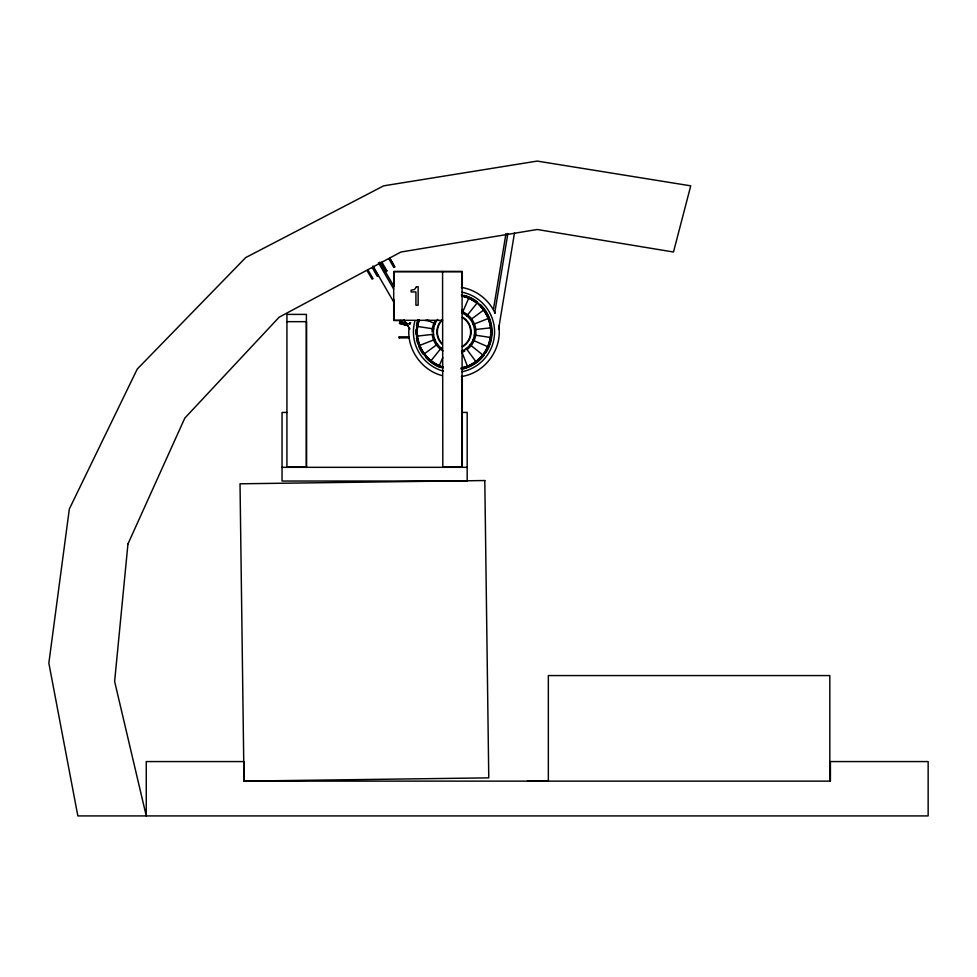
<?xml version="1.0" encoding="UTF-8"?>
<svg xmlns="http://www.w3.org/2000/svg" width="977" height="977" viewBox="0 0 977 977"><rect width="100%" height="100%" fill="white"/><g stroke="black" fill="none" stroke-linecap="round" stroke-linejoin="round"><path stroke-width="1.47" d="M409.07 327.539C406.481 348.887 421.49 370.381 442.288 375.632M493.544 308.756L505.976 233.515M494.741 312.872L507.869 233.466M498.624 328.907L514.476 233.014M400.301 321.555L400.594 320.456M409.729 324.132L410.047 322.947M410.145 322.972L409.827 324.156L400.301 321.58M419.218 319.76L417.423 326.44L433.776 328.931M488.427 345.467L490.564 337.48L474.224 335.001M462.768 311.834L468.789 298.07L475.958 302.198M442.813 357.594L439.198 365.862L432.042 361.722M483.762 353.918L487.889 346.762L472.746 340.13M466.737 315.962L477.069 303.053L482.907 308.891M441.262 347.959L430.93 360.879L425.569 355.518M477.069 360.879L482.907 355.03L469.998 344.698M437.549 344.124L424.226 353.918L420.098 346.762M471.647 318.917L483.762 310.002L487.889 317.171M368.195 270.116L367.132 270.727L372.042 279.178L373.043 278.604L368.036 270.092M372.237 267.759L373.299 267.148L378.209 275.709M372.286 267.845L373.348 267.234M380.945 262.96L382.007 262.337L386.916 270.898M382.056 262.422L380.993 263.033L385.903 271.484L386.904 270.91M378.197 275.722L377.207 276.283L372.347 267.698M393.78 267.417L394.769 266.843L389.896 258.368M409.79 323.35L410.731 322.801M409.925 328.907L404.099 319.992M468.789 365.862L475.958 361.722L466.151 348.41M434.96 339.446L419.56 345.467L417.606 338.152M473.027 324.486L488.427 318.453L490.564 326.44M461.425 368.024L467.507 366.399L461.474 350.999M461.352 376.499C484.763 373.275 502.361 349.375 498.82 326.062M433.678 334.268L417.24 336.1L417.24 327.832M475.811 329.493L490.747 327.832L490.747 336.1M404.368 320.517L394 320.517L394 299.78M425.093 320.517L429.538 320.517M287.006 321.665L306.473 321.665L306.473 466.933L287.116 466.933M399.227 336.845L409.094 336.845M399.227 337.92L409.094 337.822M286.933 412.428L282.048 412.428L282.048 481.038L467.177 481.038L467.177 412.428L462.292 412.428M442.63 466.933L462.097 466.933L462.097 271.459L393.707 271.459L393.707 320.322L442.581 320.322L442.581 271.459M442.813 467.128L442.63 319.943M282.048 467.324L467.177 467.324M461.352 287.421C475.994 289.68 489.135 299.768 495.119 313.336M461.742 295.982L467.507 297.533M406.53 324.095L399.788 322.3L399.483 323.411L407.58 325.597M399.764 322.386L406.566 324.217M399.508 323.338L407.678 325.524M440.493 366.399L443.131 367.108M426.986 320.175L435.241 323.802M389.762 258.343L394.696 266.892M388.919 258.832L393.768 267.429M381.054 262.886L385.988 271.435M379.87 262.092L393.523 285.724M378.429 262.691L393.584 288.936M372.945 266.025L394.219 302.882M829.827 781.124L829.827 675.571L548.341 675.571L548.341 781.124M546.973 781.124L527.433 781.124M462.292 288.313L462.292 271.655L394 271.655L394 286.456M462.292 309.526L462.292 312.567M462.292 376.206L462.292 467.324M409.094 336.711L409.094 337.944M408.997 336.711L408.997 337.944M399.227 336.76L399.227 337.895M306.399 466.933L306.399 314.399L286.933 314.399L286.933 467.324M461.339 295.054A37.639 37.639 0 0 1 460.997 368.94M443.07 367.975A37.639 37.639 0 0 1 418.474 319.54M480.403 304.543A38.066 38.066 0 0 1 489.685 345.211M489.172 346.53A38.066 38.066 0 0 1 485.838 352.819M484.201 355.139A38.066 38.066 0 0 1 468.569 367.132M467.25 367.657A38.066 38.066 0 0 1 461.767 369.233M439.43 367.132A38.066 38.066 0 0 1 430.82 362.162M429.721 361.282A38.066 38.066 0 0 1 425.606 357.326M422.956 354.004A38.066 38.066 0 0 1 418.828 346.53M417.838 343.867A38.066 38.066 0 0 1 416.458 338.335M415.982 334.11A38.066 38.066 0 0 1 415.982 329.823M416.458 325.597A38.066 38.066 0 0 1 417.838 320.053M464.539 295.384A38.066 38.066 0 0 1 477.167 301.759M462.39 311.712A21.921 21.921 0 0 1 467.336 349.351M464.954 350.951A21.921 21.921 0 0 1 462.39 352.208M443.033 350.951A21.921 21.921 0 0 1 432.261 334.83M432.078 331.96A21.921 21.921 0 0 1 435.009 321.006M461.889 312.921A20.615 20.615 0 0 1 461.889 351.012M441.445 348.313A20.615 20.615 0 0 1 437.635 319.418M462.548 317.159A17.098 17.098 0 0 1 462.548 346.774M441.909 344.051A17.098 17.098 0 0 1 441.909 319.87M462.316 317.537A16.658 16.658 0 0 1 462.316 346.383M442.227 343.733A16.658 16.658 0 0 1 442.227 320.187M461.913 292.16A40.582 40.582 0 0 1 461.913 371.761M443.497 371.162A40.582 40.582 0 0 1 414.798 321.457M480.818 306.839A36.76 36.76 0 0 1 461.168 368.011M443.326 367.132A36.76 36.76 0 0 1 419.194 320.151M463.513 296.458A36.76 36.76 0 0 1 476.373 302.809M127.95 543.981L114.627 681.457L146.257 815.917L146.257 761.572L243.994 761.572L243.994 781.124L830.413 781.124L830.413 761.572L928.15 761.572L928.15 815.917L77.842 815.917L48.85 663.127L69.343 508.968L137.256 369.062L245.691 257.586L383.668 185.838L537.203 161.083L690.739 185.838L673.483 252.017L537.203 229.497L400.924 252.017L279.141 317.195L184.812 418.095L127.95 543.981M416.446 286.701L414.553 289.485L411.122 290.169L411.122 291.94L415.921 291.94L415.921 305.203L418.144 305.203L418.144 286.701L416.446 286.701M389.872 258.27L388.809 258.893L389.921 258.355M484.8 480.537L240.024 483.798L243.994 781.124L488.769 777.863L484.8 480.537"/></g></svg>
